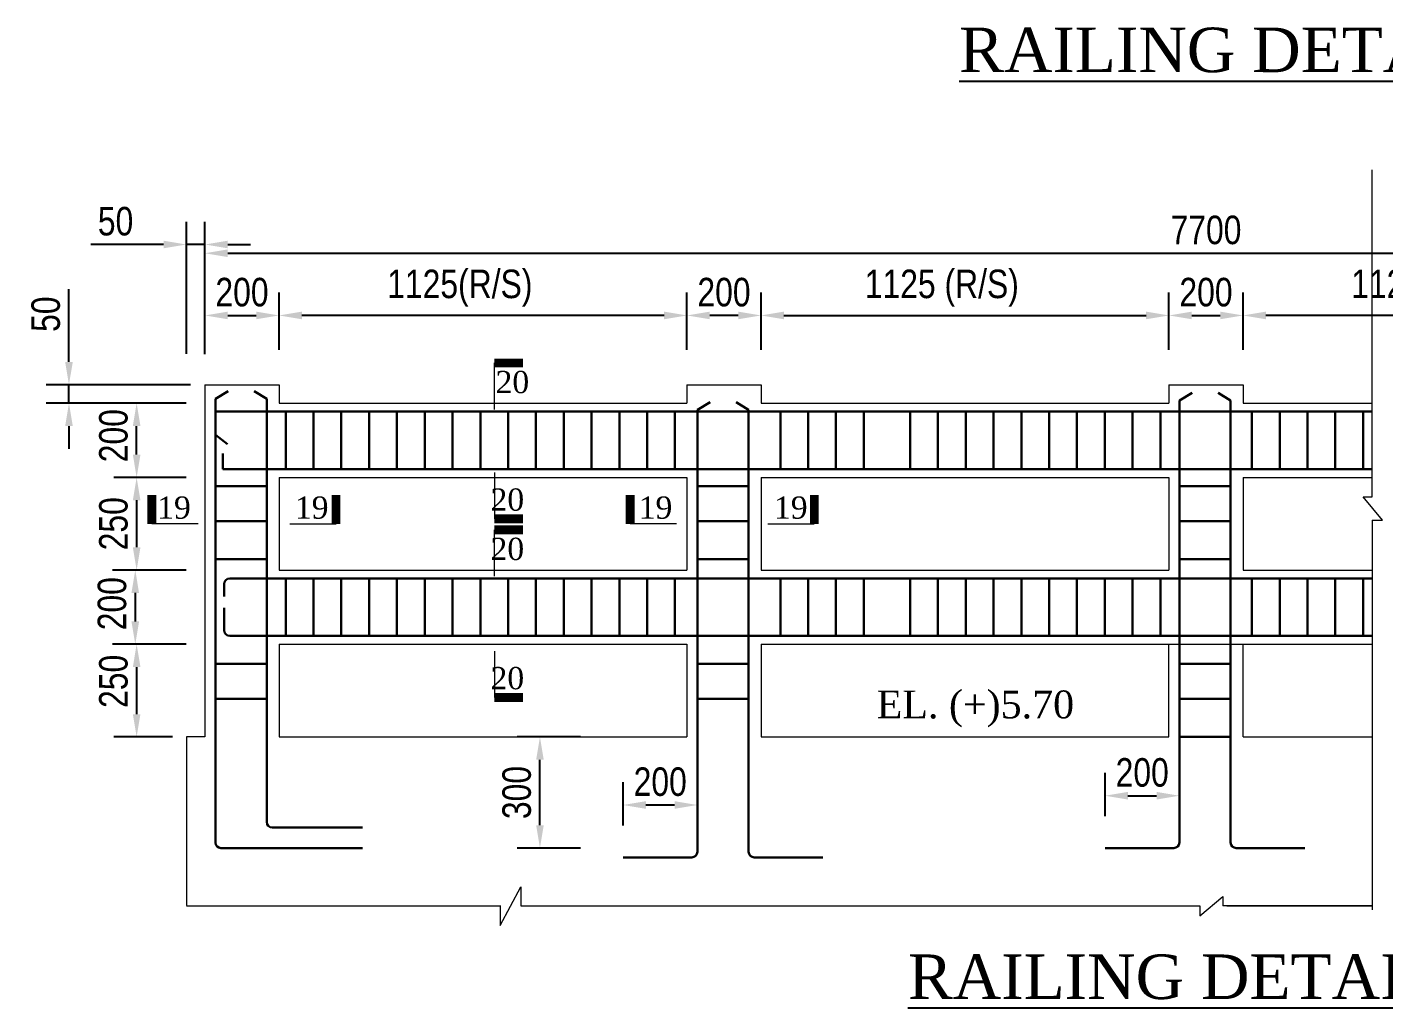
# Model space of a CAD drawing. Extents: x -119161 to 3778985, y -718511 to -30958.
# Drawn here: x 3574841 to 3579598, y -268743 to -265305 of the extents above; entities that cross this region are included whole.
import ezdxf

# ---------------------------------------------------------------- set-up
doc = ezdxf.new("R2010")
doc.units = 0
doc.header["$MEASUREMENT"] = 0
doc.linetypes.add('DASHED', pattern=[0.75, 0.5, -0.25])
doc.layers.get('DEFPOINTS').update_dxf_attribs({"linetype": 'CONTINUOUS'})
doc.layers.add('LINE', color=7, linetype='CONTINUOUS')
doc.layers.add('TEXT', color=10, linetype='CONTINUOUS')
doc.layers.add('ROD', color=1, linetype='CONTINUOUS', lineweight=30)
doc.styles.add('DIM', font='isocp3.shx')
doc.styles.add('SH-T2', font='arial.ttf', dxfattribs={"width": 0.8})
doc.styles.get("Standard").update_dxf_attribs({"font": 'times.ttf', "height": 250})
doc.dimstyles.new('dim_50', dxfattribs={"dimtxt": 100, "dimasz": 100, "dimexe": 50, "dimexo": 30, "dimgap": 30, "dimtad": 1, "dimdec": 0, "dimzin": 0, "dimdsep": 46, "dimtxsty": 'DIM', "dimcen": 0.09, "dimclrd": 5, "dimclre": 5, "dimclrt": 7, "dimadec": 0, "dimazin": 0, "dimtfac": 1, "dimtdec": 0, "dimtmove": 0, "dimatfit": 3, "dimfxl": 1, "dimtolj": 1, "dimtzin": 0, "dimarcsym": 1})

# ---------------------------------------------------------------- blocks, each defined once
blk = doc.blocks.new('*D828')
at = {"layer": 'DEFPOINTS', "color": 0, "lineweight": -2}
for p in [(3575724.7, -266315.9), (3575464.7, -266487), (3575724.7, -266487)]:
    blk.add_point(p, dxfattribs=at)
at = {"layer": 'LINE', "color": 5, "lineweight": -2}
for p, q in [((3575464.7, -266437), (3575464.7, -266235.9)), ((3575724.7, -266437), (3575724.7, -266235.9)), ((3575544.7, -266315.9), (3575644.7, -266315.9))]:
    blk.add_line(p, q, dxfattribs=at)
for points in [[(3575544.7, -266302.6), (3575544.7, -266329.2), (3575464.7, -266315.9)], [(3575644.7, -266302.6), (3575644.7, -266329.2), (3575724.7, -266315.9)]]:
    blk.add_solid(points, dxfattribs=at)
at = {"layer": 'LINE', "color": 7, "insert": (3575594.7, -266234.8), "char_height": 100, "attachment_point": 5, "style": 'SH-T2'}
blk.add_mtext('\\A1;200', dxfattribs=at)
blk = doc.blocks.new('*D829')
at = {"layer": 'DEFPOINTS', "color": 0, "lineweight": -2}
for p in [(3575724.7, -266315.9), (3575724.7, -266487), (3577154.7, -266487)]:
    blk.add_point(p, dxfattribs=at)
at = {"layer": 'LINE', "color": 5, "lineweight": -2}
for p, q in [((3575724.7, -266437), (3575724.7, -266235.9)), ((3577154.7, -266437), (3577154.7, -266235.9)), ((3577074.7, -266315.9), (3575804.7, -266315.9))]:
    blk.add_line(p, q, dxfattribs=at)
for points in [[(3575804.7, -266302.6), (3575804.7, -266329.2), (3575724.7, -266315.9)], [(3577074.7, -266302.6), (3577074.7, -266329.2), (3577154.7, -266315.9)]]:
    blk.add_solid(points, dxfattribs=at)
at = {"layer": 'LINE', "color": 7, "insert": (3576358.4, -266220.3), "char_height": 100, "attachment_point": 5, "style": 'SH-T2'}
blk.add_mtext('\\A1;1125(R/S)', dxfattribs=at)
blk = doc.blocks.new('*D830')
at = {"layer": 'DEFPOINTS', "color": 0, "lineweight": -2}
for p in [(3577154.7, -266315.9), (3577154.7, -266487), (3577414.7, -266487)]:
    blk.add_point(p, dxfattribs=at)
at = {"layer": 'LINE', "color": 5, "lineweight": -2}
for p, q in [((3577154.7, -266437), (3577154.7, -266235.9)), ((3577414.7, -266437), (3577414.7, -266235.9)), ((3577334.7, -266315.9), (3577234.7, -266315.9))]:
    blk.add_line(p, q, dxfattribs=at)
for points in [[(3577234.7, -266302.6), (3577234.7, -266329.2), (3577154.7, -266315.9)], [(3577334.7, -266302.6), (3577334.7, -266329.2), (3577414.7, -266315.9)]]:
    blk.add_solid(points, dxfattribs=at)
at = {"layer": 'LINE', "color": 7, "insert": (3577284.7, -266234.8), "char_height": 100, "attachment_point": 5, "style": 'SH-T2'}
blk.add_mtext('\\A1;200', dxfattribs=at)
blk = doc.blocks.new('*D833')
at = {"layer": 'DEFPOINTS', "color": 0, "lineweight": -2}
for p in [(3575225.3, -266623.6), (3575448.9, -266623.6), (3575448.9, -266883.6)]:
    blk.add_point(p, dxfattribs=at)
at = {"layer": 'LINE', "color": 5, "lineweight": -2}
for p, q in [((3575398.9, -266623.6), (3575145.3, -266623.6)), ((3575225.3, -266803.6), (3575225.3, -266703.6)), ((3575398.9, -266883.6), (3575145.3, -266883.6))]:
    blk.add_line(p, q, dxfattribs=at)
for points in [[(3575212, -266703.6), (3575238.6, -266703.6), (3575225.3, -266623.6)], [(3575212, -266803.6), (3575238.6, -266803.6), (3575225.3, -266883.6)]]:
    blk.add_solid(points, dxfattribs=at)
at = {"layer": 'LINE', "color": 7, "insert": (3575144.3, -266737.4), "char_height": 100, "attachment_point": 5, "rotation": 90, "style": 'SH-T2'}
blk.add_mtext('\\A1;200', dxfattribs=at)
blk = doc.blocks.new('*D834')
at = {"layer": 'DEFPOINTS', "color": 0, "lineweight": -2}
for p in [(3575448.9, -266883.6), (3575225.3, -267208.6), (3575448.9, -267208.6)]:
    blk.add_point(p, dxfattribs=at)
at = {"layer": 'LINE', "color": 5, "lineweight": -2}
for p, q in [((3575398.9, -266883.6), (3575145.3, -266883.6)), ((3575225.3, -266963.6), (3575225.3, -267128.6)), ((3575398.9, -267208.6), (3575145.3, -267208.6))]:
    blk.add_line(p, q, dxfattribs=at)
for points in [[(3575212, -266963.6), (3575238.6, -266963.6), (3575225.3, -266883.6)], [(3575212, -267128.6), (3575238.6, -267128.6), (3575225.3, -267208.6)]]:
    blk.add_solid(points, dxfattribs=at)
at = {"layer": 'LINE', "color": 7, "insert": (3575144.3, -267046.1), "char_height": 100, "attachment_point": 5, "rotation": 90, "style": 'SH-T2'}
blk.add_mtext('\\A1;250', dxfattribs=at)
blk = doc.blocks.new('*D835')
at = {"layer": 'DEFPOINTS', "color": 0, "lineweight": -2}
for p in [(3575448.9, -267208.6), (3575220.5, -267468.6), (3575448.9, -267468.6)]:
    blk.add_point(p, dxfattribs=at)
at = {"layer": 'LINE', "color": 5, "lineweight": -2}
for p, q in [((3575398.9, -267208.6), (3575140.5, -267208.6)), ((3575220.5, -267288.6), (3575220.5, -267388.6)), ((3575398.9, -267468.6), (3575140.5, -267468.6))]:
    blk.add_line(p, q, dxfattribs=at)
for points in [[(3575207.2, -267288.6), (3575233.8, -267288.6), (3575220.5, -267208.6)], [(3575207.2, -267388.6), (3575233.8, -267388.6), (3575220.5, -267468.6)]]:
    blk.add_solid(points, dxfattribs=at)
at = {"layer": 'LINE', "color": 7, "insert": (3575139.4, -267326.4), "char_height": 100, "attachment_point": 5, "rotation": 90, "style": 'SH-T2'}
blk.add_mtext('\\A1;200', dxfattribs=at)
blk = doc.blocks.new('*D836')
at = {"layer": 'DEFPOINTS', "color": 0, "lineweight": -2}
for p in [(3575400.5, -267468.6), (3575225.3, -267793.6), (3575400.5, -267793.6)]:
    blk.add_point(p, dxfattribs=at)
at = {"layer": 'LINE', "color": 5, "lineweight": -2}
for p, q in [((3575350.5, -267468.6), (3575145.3, -267468.6)), ((3575225.3, -267548.6), (3575225.3, -267713.6)), ((3575350.5, -267793.6), (3575145.3, -267793.6))]:
    blk.add_line(p, q, dxfattribs=at)
for points in [[(3575212, -267548.6), (3575238.6, -267548.6), (3575225.3, -267468.6)], [(3575212, -267713.6), (3575238.6, -267713.6), (3575225.3, -267793.6)]]:
    blk.add_solid(points, dxfattribs=at)
at = {"layer": 'LINE', "color": 7, "insert": (3575144.3, -267598.6), "char_height": 100, "attachment_point": 5, "rotation": 90, "style": 'SH-T2'}
blk.add_mtext('\\A1;250', dxfattribs=at)
blk = doc.blocks.new('*D837')
at = {"layer": 'DEFPOINTS', "color": 0, "lineweight": -2}
for p in [(3578844.7, -266315.9), (3577414.7, -266487), (3578844.7, -266487)]:
    blk.add_point(p, dxfattribs=at)
at = {"layer": 'LINE', "color": 5, "lineweight": -2}
for p, q in [((3577414.7, -266437), (3577414.7, -266235.9)), ((3578844.7, -266437), (3578844.7, -266235.9)), ((3577494.7, -266315.9), (3578764.7, -266315.9))]:
    blk.add_line(p, q, dxfattribs=at)
for points in [[(3577494.7, -266302.6), (3577494.7, -266329.2), (3577414.7, -266315.9)], [(3578764.7, -266302.6), (3578764.7, -266329.2), (3578844.7, -266315.9)]]:
    blk.add_solid(points, dxfattribs=at)
at = {"layer": 'LINE', "color": 7, "insert": (3578048.4, -266220.3), "char_height": 100, "attachment_point": 5, "style": 'SH-T2'}
blk.add_mtext('\\A1;1125 (R/S)', dxfattribs=at)
blk = doc.blocks.new('*D838')
at = {"layer": 'DEFPOINTS', "color": 0, "lineweight": -2}
for p in [(3579104.7, -266315.9), (3578844.7, -266487), (3579104.7, -266487)]:
    blk.add_point(p, dxfattribs=at)
at = {"layer": 'LINE', "color": 5, "lineweight": -2}
for p, q in [((3578844.7, -266437), (3578844.7, -266235.9)), ((3579104.7, -266437), (3579104.7, -266235.9)), ((3578924.7, -266315.9), (3579024.7, -266315.9))]:
    blk.add_line(p, q, dxfattribs=at)
for points in [[(3578924.7, -266302.6), (3578924.7, -266329.2), (3578844.7, -266315.9)], [(3579024.7, -266302.6), (3579024.7, -266329.2), (3579104.7, -266315.9)]]:
    blk.add_solid(points, dxfattribs=at)
at = {"layer": 'LINE', "color": 7, "insert": (3578974.7, -266234.8), "char_height": 100, "attachment_point": 5, "style": 'SH-T2'}
blk.add_mtext('\\A1;200', dxfattribs=at)
blk = doc.blocks.new('*D840')
at = {"layer": 'DEFPOINTS', "color": 0, "lineweight": -2}
for p in [(3579104.7, -266315.9), (3579104.7, -266487), (3580534.7, -266487)]:
    blk.add_point(p, dxfattribs=at)
at = {"layer": 'LINE', "color": 5, "lineweight": -2}
for p, q in [((3579104.7, -266437), (3579104.7, -266235.9)), ((3580534.7, -266437), (3580534.7, -266235.9)), ((3580454.7, -266315.9), (3579184.7, -266315.9))]:
    blk.add_line(p, q, dxfattribs=at)
for points in [[(3579184.7, -266302.6), (3579184.7, -266329.2), (3579104.7, -266315.9)], [(3580454.7, -266302.6), (3580454.7, -266329.2), (3580534.7, -266315.9)]]:
    blk.add_solid(points, dxfattribs=at)
at = {"layer": 'LINE', "color": 7, "insert": (3579738.4, -266220.3), "char_height": 100, "attachment_point": 5, "style": 'SH-T2'}
blk.add_mtext('\\A1;1125(R/S)', dxfattribs=at)
blk = doc.blocks.new('*D841')
at = {"layer": 'DEFPOINTS', "color": 0, "lineweight": -2}
for p in [(3582484.7, -266097.9), (3575464.7, -266185.9), (3582484.7, -266185.9)]:
    blk.add_point(p, dxfattribs=at)
at = {"layer": 'LINE', "color": 5, "lineweight": -2}
for p, q in [((3575464.7, -266135.9), (3575464.7, -266017.9)), ((3582484.7, -266135.9), (3582484.7, -266017.9)), ((3575544.7, -266097.9), (3582404.7, -266097.9))]:
    blk.add_line(p, q, dxfattribs=at)
for points in [[(3575544.7, -266084.6), (3575544.7, -266111.2), (3575464.7, -266097.9)], [(3582404.7, -266084.6), (3582404.7, -266111.2), (3582484.7, -266097.9)]]:
    blk.add_solid(points, dxfattribs=at)
at = {"layer": 'LINE', "color": 7, "insert": (3578974.7, -266016.8), "char_height": 100, "attachment_point": 5, "style": 'SH-T2'}
blk.add_mtext('\\A1;7700', dxfattribs=at)
blk = doc.blocks.new('*D842')
at = {"layer": 'DEFPOINTS', "color": 0, "lineweight": -2}
for p in [(3575399.7, -266067.2), (3575399.7, -266501), (3575464.7, -266501.5)]:
    blk.add_point(p, dxfattribs=at)
at = {"layer": 'LINE', "color": 5, "lineweight": -2}
for p, q in [((3575399.7, -266451), (3575399.7, -265987.2)), ((3575464.7, -266451.5), (3575464.7, -265987.2)), ((3575319.7, -266067.2), (3575064.2, -266067.2)), ((3575464.7, -266067.2), (3575399.7, -266067.2)), ((3575544.7, -266067.2), (3575624.7, -266067.2))]:
    blk.add_line(p, q, dxfattribs=at)
for points in [[(3575319.7, -266053.9), (3575319.7, -266080.6), (3575399.7, -266067.2)], [(3575544.7, -266053.9), (3575544.7, -266080.6), (3575464.7, -266067.2)]]:
    blk.add_solid(points, dxfattribs=at)
at = {"layer": 'LINE', "color": 7, "insert": (3575151.4, -265986.2), "char_height": 100, "attachment_point": 5, "style": 'SH-T2'}
blk.add_mtext('\\A1;50', dxfattribs=at)
blk = doc.blocks.new('*D844')
at = {"layer": 'DEFPOINTS', "color": 0, "lineweight": -2}
for p in [(3576639.4, -267793.6), (3576832, -267793.6), (3576832, -268183)]:
    blk.add_point(p, dxfattribs=at)
at = {"layer": 'LINE', "color": 5, "lineweight": -2}
for p, q in [((3576782, -267793.6), (3576559.4, -267793.6)), ((3576639.4, -268103), (3576639.4, -267873.6)), ((3576782, -268183), (3576559.4, -268183))]:
    blk.add_line(p, q, dxfattribs=at)
for points in [[(3576626, -267873.6), (3576652.7, -267873.6), (3576639.4, -267793.6)], [(3576626, -268103), (3576652.7, -268103), (3576639.4, -268183)]]:
    blk.add_solid(points, dxfattribs=at)
at = {"layer": 'LINE', "color": 7, "insert": (3576558.3, -267988.3), "char_height": 100, "attachment_point": 5, "rotation": 90, "style": 'SH-T2'}
blk.add_mtext('\\A1;300', dxfattribs=at)
blk = doc.blocks.new('*D848')
at = {"layer": 'DEFPOINTS', "color": 0, "lineweight": -2}
for p in [(3575464.7, -266558.6), (3574988, -266623.6), (3575448.9, -266623.6)]:
    blk.add_point(p, dxfattribs=at)
at = {"layer": 'LINE', "color": 5, "lineweight": -2}
for p, q in [((3574988, -266478.6), (3574988, -266224.3)), ((3575414.7, -266558.6), (3574908, -266558.6)), ((3574988, -266623.6), (3574988, -266558.6)), ((3575398.9, -266623.6), (3574908, -266623.6)), ((3574988, -266703.6), (3574988, -266783.6))]:
    blk.add_line(p, q, dxfattribs=at)
for points in [[(3574974.7, -266478.6), (3575001.4, -266478.6), (3574988, -266558.6)], [(3574974.7, -266703.6), (3575001.4, -266703.6), (3574988, -266623.6)]]:
    blk.add_solid(points, dxfattribs=at)
at = {"layer": 'LINE', "color": 7, "insert": (3574907, -266311.5), "char_height": 100, "attachment_point": 5, "rotation": 90, "style": 'SH-T2'}
blk.add_mtext('\\A1;50', dxfattribs=at)
blk = doc.blocks.new('se')
at = {"layer": 'TEXT', "color": 6, "lineweight": 9, "ltscale": 3}
blk.add_lwpolyline([(0, 0, 20, 20, 0), (0, 64.7, 0, 0, 0)], format="xyseb", dxfattribs=at)
blk.add_lwpolyline([(-104.2, 0), (0, 0)], dxfattribs=at)
blk = doc.blocks.new('*D855')
at = {"layer": 'DEFPOINTS', "color": 0, "lineweight": -2}
for p in [(3577191.4, -268032), (3576930.8, -268154), (3577191.4, -268154)]:
    blk.add_point(p, dxfattribs=at)
at = {"layer": 'LINE', "color": 5, "lineweight": -2}
for p, q in [((3576930.8, -268104), (3576930.8, -267952)), ((3577191.4, -268104), (3577191.4, -267952)), ((3577010.8, -268032), (3577111.4, -268032))]:
    blk.add_line(p, q, dxfattribs=at)
for points in [[(3577010.8, -268018.6), (3577010.8, -268045.3), (3576930.8, -268032)], [(3577111.4, -268018.6), (3577111.4, -268045.3), (3577191.4, -268032)]]:
    blk.add_solid(points, dxfattribs=at)
at = {"layer": 'LINE', "color": 7, "insert": (3577061.1, -267950.9), "char_height": 100, "attachment_point": 5, "style": 'SH-T2'}
blk.add_mtext('\\A1;200', dxfattribs=at)
blk = doc.blocks.new('*D856')
at = {"layer": 'DEFPOINTS', "color": 0, "lineweight": -2}
for p in [(3578881.4, -267999.5), (3578620.8, -268121.5), (3578881.4, -268121.5)]:
    blk.add_point(p, dxfattribs=at)
at = {"layer": 'LINE', "color": 5, "lineweight": -2}
for p, q in [((3578620.8, -268071.5), (3578620.8, -267919.5)), ((3578881.4, -268071.5), (3578881.4, -267919.5)), ((3578700.8, -267999.5), (3578801.4, -267999.5))]:
    blk.add_line(p, q, dxfattribs=at)
for points in [[(3578700.8, -267986.1), (3578700.8, -268012.8), (3578620.8, -267999.5)], [(3578801.4, -267986.1), (3578801.4, -268012.8), (3578881.4, -267999.5)]]:
    blk.add_solid(points, dxfattribs=at)
at = {"layer": 'LINE', "color": 7, "insert": (3578751.1, -267918.4), "char_height": 100, "attachment_point": 5, "style": 'SH-T2'}
blk.add_mtext('\\A1;200', dxfattribs=at)

msp = doc.modelspace()

# ---------------------------------------------------------------- linework, layer by layer
at = {"layer": 'LINE', "lineweight": 15}
for p, q in [((3579557.9, -266952.3), (3579557.9, -265806)), ((3579557.9, -267033.3), (3579557.9, -268399.3)), ((3576499.9, -268454.2), (3576571.8, -268319)), ((3576571.8, -268319), (3576571.8, -268385.3)), ((3575399.7, -268385.3), (3576499.9, -268385.3)), ((3576499.9, -268384.1), (3576499.9, -268454.2)), ((3576571.8, -268385.3), (3578952.8, -268385.3)), ((3579557.9, -268385.3), (3579033.8, -268385.3)), ((3579047.3, -268385.3), (3579557.9, -268385.3))]:
    msp.add_line(p, q, dxfattribs=at)
at = {"layer": 'LINE', "lineweight": 9}
for p, q in [((3575464.7, -266558.6), (3575464.7, -267793.6)), ((3575724.7, -266623.6), (3577154.7, -266623.6)), ((3577414.7, -266623.6), (3578844.7, -266623.6)), ((3579104.7, -266623.6), (3579557.9, -266623.6)), ((3575724.7, -266883.6), (3577154.7, -266883.6)), ((3575724.7, -266883.6), (3575724.7, -267208.6)), ((3577154.7, -266883.6), (3577154.7, -267208.6)), ((3577414.7, -266883.6), (3578844.7, -266883.6)), ((3577414.7, -266883.6), (3577414.7, -267208.6)), ((3578844.7, -266883.6), (3578844.7, -267208.6)), ((3579104.7, -266883.6), (3579557.9, -266883.6)), ((3579104.7, -266883.6), (3579104.7, -267208.6)), ((3579593, -267033.3), (3579525.4, -266952.3)), ((3579525.4, -266952.3), (3579557.9, -266952.3)), ((3579557.9, -267033.3), (3579593, -267033.3)), ((3575724.7, -267208.6), (3577154.7, -267208.6)), ((3577414.7, -267208.6), (3578844.7, -267208.6)), ((3579104.7, -267208.6), (3579557.9, -267208.6)), ((3575724.7, -267468.6), (3577154.7, -267468.6)), ((3575724.7, -267468.6), (3575724.7, -267793.6)), ((3577154.7, -267468.6), (3577154.7, -267793.6)), ((3577414.7, -267468.6), (3579557.9, -267468.6)), ((3577414.7, -267468.6), (3577414.7, -267793.6)), ((3578844.7, -267793.6), (3578844.7, -267468.6)), ((3579104.7, -267793.6), (3579104.7, -267468.6)), ((3575724.7, -267793.6), (3577154.7, -267793.6)), ((3577414.7, -267793.6), (3578844.7, -267793.6)), ((3579104.7, -267793.6), (3579557.9, -267793.6)), ((3578952.8, -268420.4), (3579033.8, -268352.8)), ((3578952.8, -268385.3), (3578952.8, -268420.4)), ((3579033.8, -268352.8), (3579033.8, -268385.3))]:
    msp.add_line(p, q, dxfattribs=at)
at = {"layer": 'LINE', "linetype": 'DASHED', "lineweight": 9, "ltscale": 3}
for p, q in [((3575724.7, -266558.6), (3575724.7, -266623.6)), ((3577154.7, -266558.6), (3577154.7, -266623.6)), ((3577414.7, -266558.6), (3577414.7, -266623.6)), ((3578844.7, -266558.6), (3578844.7, -266623.6)), ((3579104.7, -266558.6), (3579104.7, -266623.6)), ((3575399.7, -267793.6), (3575399.7, -268385.3))]:
    msp.add_line(p, q, dxfattribs=at)
for points in [[(3575464.7, -266558.6), (3575724.7, -266558.6)], [(3577154.7, -266558.6), (3577414.7, -266558.6)], [(3578844.7, -266558.6), (3579104.7, -266558.6)], [(3575464.7, -267793.6), (3575399.7, -267793.6)]]:
    msp.add_lwpolyline(points, dxfattribs=at)
at = {"layer": 'LINE', "linetype": 'DASHED', "lineweight": 9, "ltscale": 200}
msp.add_lwpolyline([(3578584.7, -267793.6), (3578844.7, -267793.6)], dxfattribs=at)
at = {"layer": 'ROD'}
for p, q in [((3575501.4, -266800), (3575501.4, -266608.2)), ((3575681.2, -266608.2), (3575681.2, -268091.7)), ((3578881.4, -268163.5), (3578881.4, -266614.1)), ((3579061.2, -266614.1), (3579061.2, -268163.5)), ((3575501.4, -266653.1), (3579557.9, -266653.1)), ((3575501.4, -268163.5), (3575501.4, -266672.6)), ((3575747.9, -266854.2), (3575747.9, -266653.1)), ((3575845.4, -266854.2), (3575845.4, -266653.1)), ((3575942.9, -266854.2), (3575942.9, -266653.1)), ((3576040.4, -266854.2), (3576040.4, -266653.1)), ((3576137.9, -266854.2), (3576137.9, -266653.1)), ((3576235.4, -266854.2), (3576235.4, -266653.1)), ((3576332.9, -266854.2), (3576332.9, -266653.1)), ((3576430.4, -266854.2), (3576430.4, -266653.1)), ((3576527.9, -266854.2), (3576527.9, -266653.1)), ((3576625.4, -266854.2), (3576625.4, -266653.1)), ((3576722.9, -266854.2), (3576722.9, -266653.1)), ((3576820.4, -266854.2), (3576820.4, -266653.1)), ((3576917.9, -266854.2), (3576917.9, -266653.1)), ((3577015.4, -266854.2), (3577015.4, -266653.1)), ((3577112.9, -266854.2), (3577112.9, -266653.1)), ((3577191.4, -268196), (3577191.4, -266646.6)), ((3577371.2, -266646.6), (3577371.2, -268196)), ((3577482.3, -266854.2), (3577482.3, -266653.1)), ((3577579.8, -266854.2), (3577579.8, -266653.1)), ((3577677.3, -266854.2), (3577677.3, -266653.1)), ((3577774.8, -266854.2), (3577774.8, -266653.1)), ((3577937.3, -266854.2), (3577937.3, -266653.1)), ((3578034.8, -266854.2), (3578034.8, -266653.1)), ((3578132.3, -266854.2), (3578132.3, -266653.1)), ((3578229.8, -266854.2), (3578229.8, -266653.1)), ((3578327.3, -266854.2), (3578327.3, -266653.1)), ((3578424.8, -266854.2), (3578424.8, -266653.1)), ((3578522.3, -266854.2), (3578522.3, -266653.1)), ((3578619.8, -266854.2), (3578619.8, -266653.1)), ((3578717.3, -266854.2), (3578717.3, -266653.1)), ((3578814.8, -266854.2), (3578814.8, -266653.1)), ((3579135.6, -266854.2), (3579135.6, -266653.1)), ((3579233.1, -266854.2), (3579233.1, -266653.1)), ((3579330.6, -266854.2), (3579330.6, -266653.1)), ((3579428.1, -266854.2), (3579428.1, -266653.1)), ((3579525.6, -266854.2), (3579525.6, -266653.1)), ((3575527.4, -266854.2), (3575527.4, -266799.6)), ((3575527.4, -266854.2), (3579557.9, -266854.2)), ((3575501.4, -266913.9), (3575681.2, -266913.9)), ((3577191.4, -266913.9), (3577310.7, -266913.9)), ((3577258.7, -266913.9), (3577371.2, -266913.9)), ((3578881.4, -266913.9), (3579000.7, -266913.9)), ((3578948.7, -266913.9), (3579061.2, -266913.9)), ((3575501.4, -267037), (3575681.2, -267037)), ((3577191.4, -267037), (3577310.7, -267037)), ((3577258.7, -267037), (3577371.2, -267037)), ((3578881.4, -267037), (3579000.7, -267037)), ((3578948.7, -267037), (3579061.2, -267037)), ((3575501.4, -267170.5), (3575681.2, -267170.5)), ((3577191.4, -267170.5), (3577310.7, -267170.5)), ((3577258.7, -267170.5), (3577371.2, -267170.5)), ((3578881.4, -267170.5), (3579000.7, -267170.5)), ((3578948.7, -267170.5), (3579061.2, -267170.5)), ((3575551.9, -267238.1), (3579557.9, -267238.1)), ((3575747.9, -267439.2), (3575747.9, -267238.1)), ((3575845.4, -267439.2), (3575845.4, -267238.1)), ((3575942.9, -267439.2), (3575942.9, -267238.1)), ((3576040.4, -267439.2), (3576040.4, -267238.1)), ((3576137.9, -267439.2), (3576137.9, -267238.1)), ((3576235.4, -267439.2), (3576235.4, -267238.1)), ((3576332.9, -267439.2), (3576332.9, -267238.1)), ((3576430.4, -267439.2), (3576430.4, -267238.1)), ((3576527.9, -267439.2), (3576527.9, -267238.1)), ((3576625.4, -267439.2), (3576625.4, -267238.1)), ((3576722.9, -267439.2), (3576722.9, -267238.1)), ((3576820.4, -267439.2), (3576820.4, -267238.1)), ((3576917.9, -267439.2), (3576917.9, -267238.1)), ((3577015.4, -267439.2), (3577015.4, -267238.1)), ((3577112.9, -267439.2), (3577112.9, -267238.1)), ((3577482.3, -267439.2), (3577482.3, -267238.1)), ((3577579.8, -267439.2), (3577579.8, -267238.1)), ((3577677.3, -267439.2), (3577677.3, -267238.1)), ((3577774.8, -267439.2), (3577774.8, -267238.1)), ((3577937.3, -267439.2), (3577937.3, -267238.1)), ((3578034.8, -267439.2), (3578034.8, -267238.1)), ((3578132.3, -267439.2), (3578132.3, -267238.1)), ((3578229.8, -267439.2), (3578229.8, -267238.1)), ((3578327.3, -267439.2), (3578327.3, -267238.1)), ((3578424.8, -267439.2), (3578424.8, -267238.1)), ((3578522.3, -267439.2), (3578522.3, -267238.1)), ((3578619.8, -267439.2), (3578619.8, -267238.1)), ((3578717.3, -267439.2), (3578717.3, -267238.1)), ((3578814.8, -267439.2), (3578814.8, -267238.1)), ((3579135.6, -267439.2), (3579135.6, -267238.1)), ((3579233.1, -267439.2), (3579233.1, -267238.1)), ((3579330.6, -267439.2), (3579330.6, -267238.1)), ((3579428.1, -267439.2), (3579428.1, -267238.1)), ((3579525.6, -267439.2), (3579525.6, -267238.1)), ((3575532.4, -267257.6), (3575532.4, -267301.6)), ((3575532.4, -267340.8), (3575532.4, -267419.7)), ((3575551.9, -267439.2), (3579557.9, -267439.2)), ((3575501.4, -267537), (3575681.2, -267537)), ((3577191.4, -267537), (3577310.7, -267537)), ((3577258.7, -267537), (3577371.2, -267537)), ((3578881.4, -267537), (3579000.7, -267537)), ((3578948.7, -267537), (3579061.2, -267537)), ((3575501.4, -267660.1), (3575681.2, -267660.1)), ((3577191.4, -267660.1), (3577310.7, -267660.1)), ((3577258.7, -267660.1), (3577371.2, -267660.1)), ((3578881.4, -267660.1), (3579000.7, -267660.1)), ((3578948.7, -267660.1), (3579061.2, -267660.1)), ((3578881.4, -267793.5), (3579000.7, -267793.5)), ((3578948.7, -267793.5), (3579061.2, -267793.5)), ((3575700.7, -268111.2), (3576017.3, -268111.2)), ((3575520.9, -268183), (3576017.3, -268183)), ((3578620.8, -268183), (3578861.9, -268183)), ((3579321.8, -268183), (3579080.7, -268183)), ((3576930.8, -268215.5), (3577171.9, -268215.5)), ((3577631.8, -268215.5), (3577390.7, -268215.5))]:
    msp.add_line(p, q, dxfattribs=at)
for points in [[(3575501.4, -266608.2), (3575545.8, -266581.4)], [(3575681.2, -266608.2), (3575636.9, -266581.4)], [(3577191.4, -266646.6), (3577235.8, -266619.7)], [(3577371.2, -266646.6), (3577326.9, -266619.7)], [(3578881.4, -266614.1), (3578925.8, -266587.2)], [(3579061.2, -266614.1), (3579016.9, -266587.2)], [(3575501.4, -266653.1), (3575501.4, -266734.5), (3575543.6, -266766.9)]]:
    msp.add_lwpolyline(points, dxfattribs=at)
for centre, start, end in [((3575551.9, -267257.6), 90, 180), ((3575551.9, -267419.7), 180, 270), ((3575700.7, -268091.7), 180, 270), ((3575520.9, -268163.5), 180, 270), ((3577171.9, -268196), 270, 0), ((3577390.7, -268196), 180, 270), ((3578861.9, -268163.5), 270, 0), ((3579080.7, -268163.5), 180, 270)]:
    msp.add_arc(centre, 19.5, start, end, dxfattribs=at)

# ---------------------------------------------------------------- block references
at = {"layer": 'LINE', "color": 0, "xscale": -1.560000000055879, "yscale": 1.560000000055879, "zscale": 1.56}
msp.add_blockref('se', (3575278.8, -267046.6), dxfattribs=at)
at = {"layer": 'TEXT', "linetype": 'DASHED', "lineweight": 9, "yscale": 1.560000000055879, "zscale": 1.56, "rotation": 270}
for p, xscale in [((3576479.6, -266482.6), -1.560000000055879), ((3576479.6, -267029.2), 1.560000000055879), ((3576479.6, -267067.6), -1.560000000055879), ((3576479.6, -267655), 1.560000000055879)]:
    msp.add_blockref('se', p, dxfattribs=dict(at, xscale=xscale))
at = {"layer": 'TEXT', "linetype": 'DASHED', "lineweight": 9, "yscale": 1.560000000055879, "zscale": 1.56}
for p, xscale in [((3575924.4, -267046.6), 1.560000000055879), ((3576955.7, -267046.6), -1.560000000055879), ((3577601.3, -267046.6), 1.560000000055879)]:
    msp.add_blockref('se', p, dxfattribs=dict(at, xscale=xscale))

# ---------------------------------------------------------------- texts
at = {"layer": 'LINE', "color": 4, "insert": (3578166.1, -267695.3), "char_height": 97.5, "attachment_point": 5}
msp.add_mtext('{\\fTimes New Roman Baltic|b0|i0|c0|p18;\\C0;EL. (+)5.70}', dxfattribs=at)
at = {"layer": 'TEXT', "color": 4, "char_height": 97.5, "attachment_point": 4, "line_spacing_factor": 0.64}
for s, insert, width in [('{\\fTimes New Roman|b0|i0|c0|p18;\\H1.6x;\\L\\C6;RAILING DETAIL NO-1 }', (3578109.1, -265386.2), 2573.477), ('{\\fTimes New Roman|b0|i0|c0|p18;\\H1.6x;\\L\\C6;RAILING DETAIL NO-3 }', (3577929.7, -268635.1), 3014.326)]:
    msp.add_mtext(s, dxfattribs=dict(at, insert=insert, width=width))
at = {"layer": 'TEXT', "insert": (3576542.7, -266549.8), "char_height": 78, "width": 158.904, "attachment_point": 5}
msp.add_mtext('20', dxfattribs=at)
at = {"layer": 'TEXT', "char_height": 78, "attachment_point": 5}
for s, insert in [('19 ', (3575356.3, -266989.9)), ('19 ', (3575839.3, -266989.9)), ('20 ', (3576525.1, -266962)), ('19 ', (3577044.7, -266989.9)), ('19 ', (3577519, -266989.9)), ('20 ', (3576525.1, -267134.8)), ('20 ', (3576525.1, -267587.8))]:
    msp.add_mtext(s, dxfattribs=dict(at, insert=insert))

# ---------------------------------------------------------------- dimensions: what is measured, and where the dimension line sits
at = {"layer": 'LINE', "color": 0}
for base, p1, p2, text, picture, middle in [((3575399.7, -266067.2), (3575464.7, -266501.5), (3575399.7, -266501), '50', '*D842', (3575151.4, -266067.2)), ((3578844.7, -266315.9), (3577414.7, -266487), (3578844.7, -266487), '1125 (R/S)', '*D837', (3578048.4, -266315.9)), ((3575724.7, -266315.9), (3575464.7, -266487), (3575724.7, -266487), '200', '*D828', (3575594.7, -266315.9)), ((3579104.7, -266315.9), (3578844.7, -266487), (3579104.7, -266487), '200', '*D838', (3578974.7, -266315.9))]:
    dim = msp.add_linear_dim(base=base, p1=p1, p2=p2, text=text, dimstyle='dim_50', override={"dimasz": 80, "dimexe": 80, "dimexo": 50, "dimtxsty": 'SH-T2'}, dxfattribs=at)
    dim.commit()
    dim.dimension.update_dxf_attribs({"geometry": picture, "text_midpoint": middle, "dimtype": 160})
for base, p1, p2, text, picture, middle in [((3582484.7, -266097.9), (3575464.7, -266185.9), (3582484.7, -266185.9), '7700', '*D841', (3578974.7, -266016.8)), ((3578881.4, -267999.5), (3578620.8, -268121.5), (3578881.4, -268121.5), '200', '*D856', (3578751.1, -267918.4)), ((3577191.4, -268032), (3576930.8, -268154), (3577191.4, -268154), '200', '*D855', (3577061.1, -267950.9))]:
    dim = msp.add_linear_dim(base=base, p1=p1, p2=p2, text=text, dimstyle='dim_50', override={"dimasz": 80, "dimexe": 80, "dimexo": 50, "dimtxsty": 'SH-T2'}, dxfattribs=at)
    dim.commit()
    dim.dimension.update_dxf_attribs({"geometry": picture, "text_midpoint": middle})
for base, p1, p2, angle, text, picture, middle in [((3575724.7, -266315.9), (3577154.7, -266487), (3575724.7, -266487), 180, '1125(R/S)', '*D829', (3576358.4, -266315.9)), ((3579104.7, -266315.9), (3580534.7, -266487), (3579104.7, -266487), 180, '1125(R/S)', '*D840', (3579738.4, -266315.9)), ((3577154.7, -266315.9), (3577414.7, -266487), (3577154.7, -266487), 180, '200', '*D830', (3577284.7, -266315.9)), ((3574988, -266623.6), (3575464.7, -266558.6), (3575448.9, -266623.6), 270, '50', '*D848', (3574988, -266311.5)), ((3575225.3, -266623.6), (3575448.9, -266883.6), (3575448.9, -266623.6), 90, '200', '*D833', (3575225.3, -266737.4)), ((3575220.5, -267468.6), (3575448.9, -267208.6), (3575448.9, -267468.6), 90, '200', '*D835', (3575220.5, -267326.4)), ((3575225.3, -267793.6), (3575400.5, -267468.6), (3575400.5, -267793.6), 90, '250', '*D836', (3575225.3, -267598.6))]:
    dim = msp.add_linear_dim(base=base, p1=p1, p2=p2, angle=angle, text=text, dimstyle='dim_50', override={"dimasz": 80, "dimexe": 80, "dimexo": 50, "dimtxsty": 'SH-T2'}, dxfattribs=at)
    dim.commit()
    dim.dimension.update_dxf_attribs({"geometry": picture, "text_midpoint": middle, "dimtype": 160})
for base, p1, p2, text, picture, middle in [((3575225.3, -267208.6), (3575448.9, -266883.6), (3575448.9, -267208.6), '250', '*D834', (3575144.3, -267046.1)), ((3576639.4, -267793.6), (3576832, -268183), (3576832, -267793.6), '300', '*D844', (3576558.3, -267988.3))]:
    dim = msp.add_linear_dim(base=base, p1=p1, p2=p2, angle=90, text=text, dimstyle='dim_50', override={"dimasz": 80, "dimexe": 80, "dimexo": 50, "dimtxsty": 'SH-T2'}, dxfattribs=at)
    dim.commit()
    dim.dimension.update_dxf_attribs({"geometry": picture, "text_midpoint": middle})

doc.saveas('drawing.dxf')
